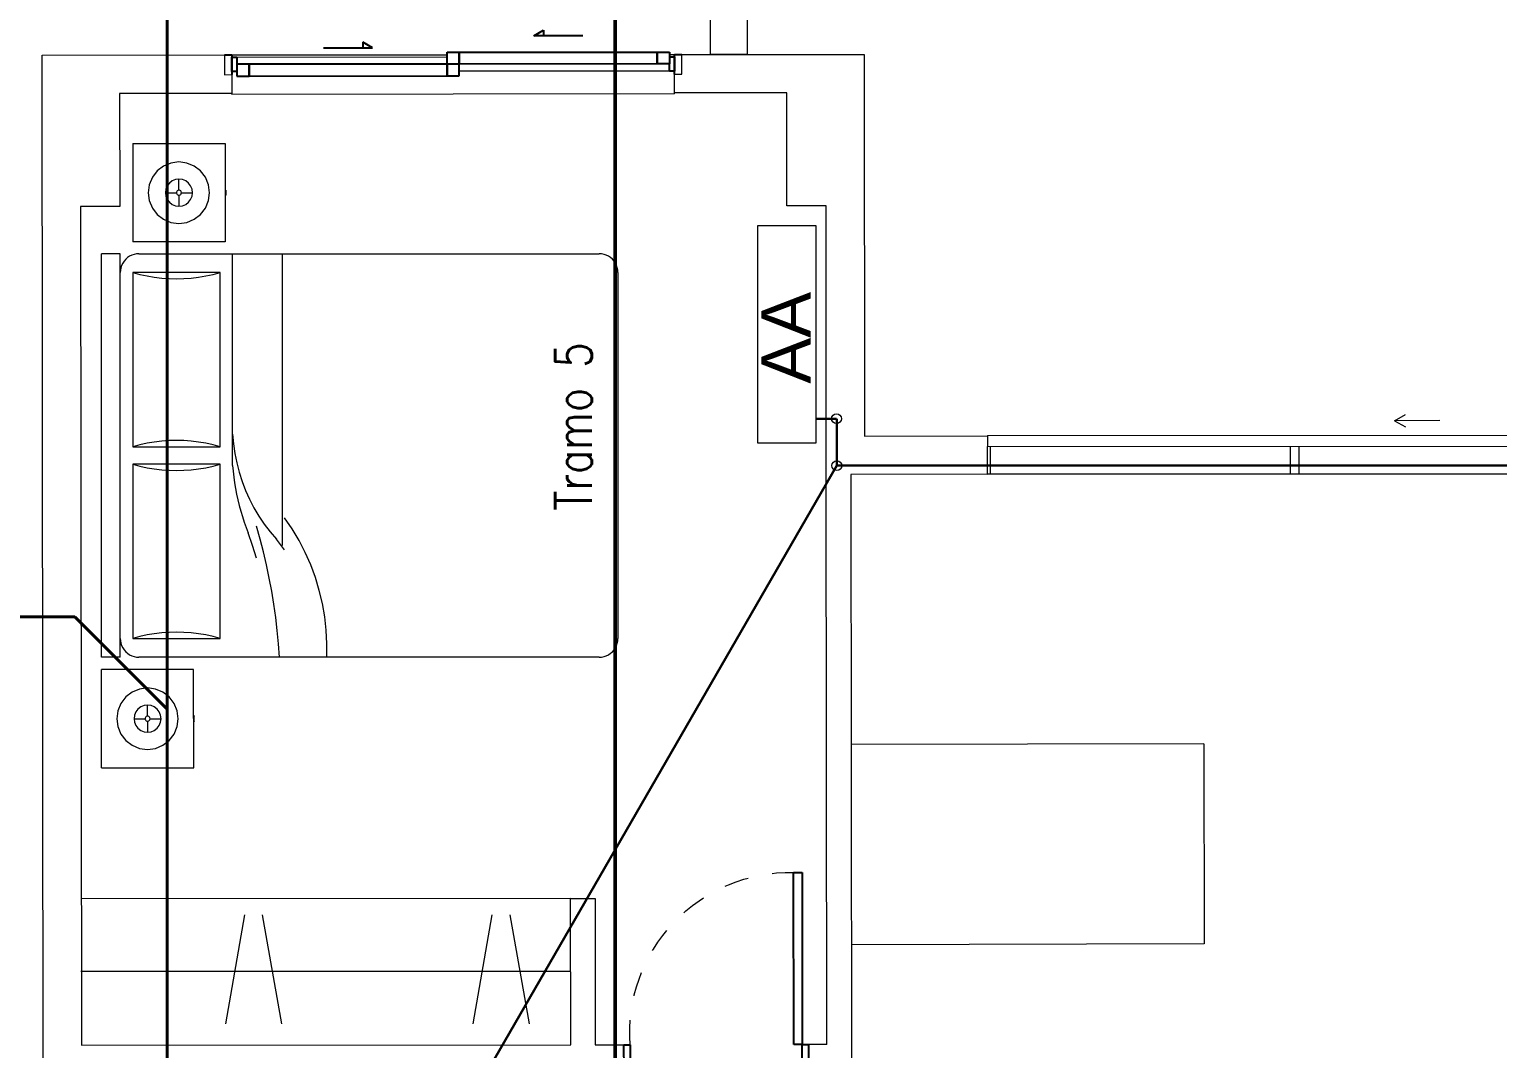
# Model space of a CAD drawing. Header units: millimetres. Extents: x 539 to 842, y -453 to -96.
# Drawn here: x 795.01 to 800.99, y -352.13 to -347.98 of the extents above; entities that cross this region are included whole.
import ezdxf

# ---------------------------------------------------------------- set-up
doc = ezdxf.new("R2010")
doc.units = ezdxf.units.MM
doc.header["$LTSCALE"] = 0.1
doc.linetypes.add('CONTINUA', pattern=[0])
doc.linetypes.add('Trazo', pattern=[0.00635, 0.003175, -0.003175])
doc.layers.get('0').update_dxf_attribs({"lineweight": 5})
for name, color, linetype in [('00-Pluvial', 40, 'Continuous'), ('00-Secundario', 24, 'Continuous'), ('Textos', 7, 'Continuous')]:
    doc.layers.add(name, color=color, linetype=linetype)
doc.layers.add('00-Primario', color=7, linetype='Continuous', true_color=0xff2400)
for name, color, linetype, lineweight in [('A-DOOR', 7, 'Continuous', 5), ('A-DOOR-FRAM', 7, 'Continuous', 5), ('A-GLAZ', 7, 'Continuous', 5), ('A-GLAZ-SILL', 7, 'Continuous', 5), ('Arq-Equipamiento', 250, 'Continuous', 5), ('MUEBLES', 250, 'Continuous', 5)]:
    doc.layers.add(name, color=color, linetype=linetype, lineweight=lineweight)
doc.layers.add('A-DOOR-HDLN', color=5, linetype='Trazo', lineweight=5, true_color=0x0000ff)
doc.styles.add('Romans', font='romans.shx')
doc.styles.get("Standard").update_dxf_attribs({"font": 'arial.ttf'})

# ---------------------------------------------------------------- blocks, each defined once
blk = doc.blocks.new('Family5 - Puerta OPBLAK - Dormitorio-2880729-1-TORRE-ARQ-PB')
at = {"layer": 'A-DOOR', "color": 8, "lineweight": 25}
for p, q in [((-0.35, 0.05), (-0.375, 0.05)), ((-0.375, 0.05), (-0.375, -0.05)), ((-0.35, -0.05), (-0.35, 0.05)), ((0.375, 0.05), (0.35, 0.05)), ((0.35, 0.05), (0.35, -0.05)), ((0.375, -0.05), (0.375, 0.05)), ((-0.375, -0.05), (-0.35, -0.05)), ((0.35, -0.05), (0.315, -0.05)), ((0.315, -0.05), (0.315, -0.75)), ((0.35, -0.75), (0.35, -0.05)), ((0.35, -0.05), (0.375, -0.05)), ((0.315, -0.75), (0.35, -0.75))]:
    blk.add_line(p, q, dxfattribs=at)
at = {"layer": 'A-DOOR-HDLN', "color": 8}
blk.add_arc((0.3017, -0.0967), 0.6534, 175.89838, 271.16402, dxfattribs=at)
blk = doc.blocks.new('Doors_Sliding_Milgard_Aluminum-Series_2-Panels - PV 2_50 X 2_10-2402500-1-TORRE-ARQ-PB')
at = {"layer": 'A-DOOR', "color": 8}
for p, q in [((1.1916, 0.078), (-1.3084, 0.078)), ((-1.3084, 0.078), (-1.3084, -0.0347)), ((-1.3084, 0.078), (1.1916, 0.078)), ((1.1916, -0.0347), (1.1916, 0.078)), ((-1.3084, -0.0347), (1.1916, -0.0347)), ((0.3474, -0.1382), (0.3914, -0.1128)), ((0.3474, -0.1382), (0.3914, -0.1636)), ((0.5315, -0.1382), (0.3474, -0.1382))]:
    blk.add_line(p, q, dxfattribs=at)
at = {"layer": 'A-DOOR-FRAM', "color": 8}
for p, q in [((-1.2952, 0.078), (-1.2952, -0.0347)), ((-0.0758, 0.078), (-0.0758, -0.0347)), ((-0.0409, 0.078), (-0.0409, -0.0347)), ((1.1709, 0.078), (1.1709, -0.0347))]:
    blk.add_line(p, q, dxfattribs=at)
blk = doc.blocks.new('Windows_Opening-Slide_UFME_Fenetre_Coulissante_2V - 1_20 x 1_80-1553890-1-TORRE-ARQ-PB')
at = {"layer": 'A-GLAZ', "color": 8, "lineweight": 25}
for p, q in [((-0.9, -0.078), (-0.9, 0.002)), ((-0.88, 0.008), (-0.83, 0.008)), ((-0.88, -0.04), (-0.88, 0.008)), ((-0.83, 0.008), (-0.025, 0.008)), ((-0.83, -0.04), (-0.83, 0.008)), ((-0.83, 0.008), (-0.83, -0.04)), ((-0.025, 0.008), (-0.025, -0.04)), ((-0.025, -0.04), (-0.025, 0.008)), ((-0.025, 0.008), (0.025, 0.008)), ((0.025, 0.008), (0.025, -0.04)), ((0.9, 0.002), (0.9, -0.078)), ((-0.88, -0.011), (-0.9, -0.011)), ((-0.9, -0.011), (-0.9, -0.069)), ((-0.83, -0.04), (-0.88, -0.04)), ((-0.88, -0.069), (-0.88, -0.04)), ((-0.025, -0.04), (-0.83, -0.04)), ((0.025, -0.04), (-0.025, -0.04)), ((0.025, -0.04), (-0.025, -0.04)), ((-0.025, -0.04), (-0.025, -0.088)), ((0.83, -0.04), (0.025, -0.04)), ((0.025, -0.04), (0.025, -0.088)), ((0.025, -0.088), (0.025, -0.04)), ((0.83, -0.088), (0.83, -0.04)), ((0.88, -0.04), (0.83, -0.04)), ((0.83, -0.04), (0.83, -0.088)), ((0.9, -0.011), (0.88, -0.011)), ((0.88, -0.011), (0.88, -0.04)), ((0.88, -0.088), (0.88, -0.04)), ((0.9, -0.069), (0.9, -0.011)), ((-0.93, -0.078), (-0.9, -0.078)), ((-0.9, -0.069), (-0.88, -0.069)), ((-0.5275, -0.106), (-0.3275, -0.106)), ((-0.3675, -0.1291), (-0.3675, -0.106)), ((-0.3275, -0.106), (-0.3675, -0.1291)), ((-0.025, -0.088), (0.025, -0.088)), ((0.025, -0.088), (0.83, -0.088)), ((0.83, -0.088), (0.88, -0.088)), ((0.88, -0.069), (0.9, -0.069)), ((0.9, -0.078), (0.93, -0.078)), ((0.3275, -0.154), (0.3675, -0.1771)), ((0.5275, -0.154), (0.3275, -0.154)), ((0.3675, -0.1771), (0.3675, -0.154))]:
    blk.add_line(p, q, dxfattribs=at)
at = {"layer": 'A-GLAZ', "color": 8}
for p, q in [((0.88, -0.011), (0.025, -0.011)), ((-0.9, -0.078), (-0.025, -0.078)), ((-0.88, -0.069), (-0.025, -0.069)), ((0.88, -0.078), (0.9, -0.078))]:
    blk.add_line(p, q, dxfattribs=at)
at = {"layer": 'A-GLAZ-SILL', "color": 8}
for p, q in [((-0.9, 0.078), (-0.9, 0.082)), ((0.9, 0.082), (-0.9, 0.082)), ((0.9, 0.082), (0.9, 0.078))]:
    blk.add_line(p, q, dxfattribs=at)
blk = doc.blocks.new('cama grande')
at = {"layer": 'MUEBLES'}
for p, q in [((584.9898, 704.5615), (585.0149, 704.5615)), ((584.9898, 704.5615), (584.9898, 704.1865)), ((585.0149, 704.5615), (585.3898, 704.5615)), ((585.3898, 704.1866), (585.3898, 704.5615)), ((585.4398, 704.5615), (587.0795, 704.5615)), ((585.4398, 704.4853), (585.4398, 704.5615)), ((587.0795, 704.4853), (587.0795, 704.5615)), ((585.1015, 704.4624), (585.0816, 704.4365)), ((585.1273, 704.4822), (585.1015, 704.4624)), ((585.1575, 704.4947), (585.1273, 704.4822)), ((585.1898, 704.499), (585.1575, 704.4947)), ((585.2222, 704.4947), (585.1898, 704.499)), ((585.2523, 704.4822), (585.2222, 704.4947)), ((585.2782, 704.4624), (585.2523, 704.4822)), ((585.298, 704.4365), (585.2782, 704.4624)), ((585.4398, 704.4853), (585.516, 704.4853)), ((585.4398, 704.4853), (587.0795, 704.4853)), ((585.4556, 704.4554), (585.45, 704.4472)), ((585.4621, 704.4629), (585.4556, 704.4554)), ((585.4696, 704.4695), (585.4621, 704.4629)), ((585.4779, 704.475), (585.4696, 704.4695)), ((585.4869, 704.4795), (585.4779, 704.475)), ((585.4963, 704.4827), (585.4869, 704.4795)), ((585.5061, 704.4846), (585.4963, 704.4827)), ((585.516, 704.4853), (585.5061, 704.4846)), ((587.0133, 704.4846), (587.0033, 704.4853)), ((587.0033, 704.4853), (587.0795, 704.4853)), ((587.023, 704.4827), (587.0133, 704.4846)), ((587.0325, 704.4795), (587.023, 704.4827)), ((587.0414, 704.475), (587.0325, 704.4795)), ((587.0497, 704.4695), (587.0414, 704.475)), ((587.0572, 704.4629), (587.0497, 704.4695)), ((587.0638, 704.4554), (587.0572, 704.4629)), ((587.0693, 704.4472), (587.0638, 704.4554)), ((585.0691, 704.4064), (585.0649, 704.374)), ((585.0816, 704.4365), (585.0691, 704.4064)), ((585.1422, 704.4015), (585.1367, 704.3883)), ((585.1509, 704.4129), (585.1422, 704.4015)), ((585.1623, 704.4217), (585.1509, 704.4129)), ((585.1756, 704.4272), (585.1623, 704.4217)), ((585.1898, 704.4291), (585.1756, 704.4272)), ((585.1898, 704.4291), (585.1898, 704.384)), ((585.2041, 704.4272), (585.1898, 704.4291)), ((585.2173, 704.4217), (585.2041, 704.4272)), ((585.2287, 704.4129), (585.2173, 704.4217)), ((585.2375, 704.4015), (585.2287, 704.4129)), ((585.243, 704.3883), (585.2375, 704.4015)), ((585.3105, 704.4064), (585.298, 704.4365)), ((585.3148, 704.374), (585.3105, 704.4064)), ((585.4405, 704.419), (585.4398, 704.4091)), ((585.4398, 703.8376), (585.4398, 704.4091)), ((585.4424, 704.4288), (585.4405, 704.419)), ((585.4456, 704.4382), (585.4424, 704.4288)), ((585.45, 704.4472), (585.4456, 704.4382)), ((586.2241, 704.4345), (585.516, 704.4345)), ((585.5237, 704.4054), (585.516, 704.4345)), ((585.516, 704.4345), (585.516, 704.0789)), ((585.5301, 704.3761), (585.5237, 704.4054)), ((586.2163, 704.4054), (586.21, 704.3761)), ((586.2241, 704.4345), (586.2163, 704.4054)), ((586.2241, 704.0789), (586.2241, 704.4345)), ((587.0033, 704.4345), (586.2953, 704.4345)), ((586.2953, 704.4345), (586.2953, 704.0789)), ((586.303, 704.4054), (586.2953, 704.4345)), ((586.3093, 704.3761), (586.303, 704.4054)), ((586.9956, 704.4054), (586.9892, 704.3761)), ((587.0033, 704.4345), (586.9956, 704.4054)), ((587.0033, 704.0789), (587.0033, 704.4345)), ((587.0737, 704.4382), (587.0693, 704.4472)), ((587.0769, 704.4288), (587.0737, 704.4382)), ((587.0789, 704.419), (587.0769, 704.4288)), ((587.0795, 704.4091), (587.0789, 704.419)), ((587.0795, 704.4091), (587.0795, 704.0281)), ((587.5027, 704.4338), (587.1277, 704.4338)), ((587.1277, 704.059), (587.1277, 704.4338)), ((587.5277, 704.4338), (587.5027, 704.4338)), ((587.5277, 704.4338), (587.5277, 704.0589)), ((585.0649, 704.374), (585.0691, 704.3417)), ((585.0691, 704.3417), (585.0816, 704.3116)), ((585.1367, 704.3883), (585.1348, 704.374)), ((585.1798, 704.374), (585.1348, 704.374)), ((585.1348, 704.374), (585.1367, 704.3598)), ((585.1367, 704.3598), (585.1422, 704.3465)), ((585.1422, 704.3465), (585.1509, 704.3351)), ((585.1509, 704.3351), (585.1623, 704.3264)), ((585.1801, 704.3766), (585.1798, 704.374)), ((585.1798, 704.374), (585.1801, 704.3714)), ((585.1811, 704.379), (585.1801, 704.3766)), ((585.1801, 704.3714), (585.1811, 704.369)), ((585.1827, 704.3811), (585.1811, 704.379)), ((585.1811, 704.369), (585.1827, 704.3669)), ((585.1848, 704.3827), (585.1827, 704.3811)), ((585.1827, 704.3669), (585.1848, 704.3654)), ((585.1872, 704.3837), (585.1848, 704.3827)), ((585.1848, 704.3654), (585.1872, 704.3644)), ((585.1898, 704.384), (585.1872, 704.3837)), ((585.1872, 704.3644), (585.1898, 704.364)), ((585.1924, 704.3837), (585.1898, 704.384)), ((585.1898, 704.364), (585.1924, 704.3644)), ((585.1898, 704.364), (585.1898, 704.319)), ((585.1948, 704.3827), (585.1924, 704.3837)), ((585.1924, 704.3644), (585.1948, 704.3654)), ((585.1969, 704.3811), (585.1948, 704.3827)), ((585.1948, 704.3654), (585.1969, 704.3669)), ((585.1985, 704.379), (585.1969, 704.3811)), ((585.1969, 704.3669), (585.1985, 704.369)), ((585.1995, 704.3766), (585.1985, 704.379)), ((585.1985, 704.369), (585.1995, 704.3714)), ((585.1998, 704.374), (585.1995, 704.3766)), ((585.1995, 704.3714), (585.1998, 704.374)), ((585.1998, 704.374), (585.2448, 704.374)), ((585.2173, 704.3264), (585.2287, 704.3351)), ((585.2287, 704.3351), (585.2375, 704.3465)), ((585.2375, 704.3465), (585.243, 704.3598)), ((585.2448, 704.374), (585.243, 704.3883)), ((585.243, 704.3598), (585.2448, 704.374)), ((585.298, 704.3116), (585.3105, 704.3417)), ((585.3105, 704.3417), (585.3148, 704.374)), ((585.535, 704.3465), (585.5301, 704.3761)), ((585.5386, 704.3166), (585.535, 704.3465)), ((586.205, 704.3465), (586.2015, 704.3166)), ((586.21, 704.3761), (586.205, 704.3465)), ((586.3143, 704.3465), (586.3093, 704.3761)), ((586.3178, 704.3166), (586.3143, 704.3465)), ((586.9843, 704.3465), (586.9808, 704.3166)), ((586.9892, 704.3761), (586.9843, 704.3465)), ((587.2394, 704.3348), (587.2195, 704.3089)), ((587.2653, 704.3546), (587.2394, 704.3348)), ((587.2954, 704.3671), (587.2653, 704.3546)), ((587.3277, 704.3714), (587.2954, 704.3671)), ((587.3601, 704.3671), (587.3277, 704.3714)), ((587.3902, 704.3546), (587.3601, 704.3671)), ((587.4161, 704.3348), (587.3902, 704.3546)), ((587.436, 704.3089), (587.4161, 704.3348)), ((585.0816, 704.3116), (585.1015, 704.2857)), ((585.1015, 704.2857), (585.1273, 704.2658)), ((585.1623, 704.3264), (585.1756, 704.3209)), ((585.1756, 704.3209), (585.1898, 704.319)), ((585.1898, 704.319), (585.2041, 704.3209)), ((585.2041, 704.3209), (585.2173, 704.3264)), ((585.2523, 704.2658), (585.2782, 704.2857)), ((585.2782, 704.2857), (585.298, 704.3116)), ((585.5407, 704.2867), (585.5386, 704.3166)), ((585.5414, 704.2567), (585.5407, 704.2867)), ((586.1994, 704.2867), (586.1987, 704.2567)), ((586.2015, 704.3166), (586.1994, 704.2867)), ((586.32, 704.2867), (586.3178, 704.3166)), ((586.3207, 704.2567), (586.32, 704.2867)), ((586.9786, 704.2867), (586.9779, 704.2567)), ((586.9808, 704.3166), (586.9786, 704.2867)), ((587.2071, 704.2788), (587.2028, 704.2464)), ((587.2195, 704.3089), (587.2071, 704.2788)), ((587.2801, 704.2739), (587.2746, 704.2607)), ((587.2888, 704.2853), (587.2801, 704.2739)), ((587.3002, 704.2941), (587.2888, 704.2853)), ((587.3135, 704.2996), (587.3002, 704.2941)), ((587.3277, 704.3014), (587.3135, 704.2996)), ((587.3277, 704.3014), (587.3277, 704.2564)), ((587.342, 704.2996), (587.3277, 704.3014)), ((587.3553, 704.2941), (587.342, 704.2996)), ((587.3667, 704.2853), (587.3553, 704.2941)), ((587.3754, 704.2739), (587.3667, 704.2853)), ((587.3809, 704.2607), (587.3754, 704.2739)), ((587.4484, 704.2788), (587.436, 704.3089)), ((587.4527, 704.2464), (587.4484, 704.2788)), ((585.1273, 704.2658), (585.1575, 704.2533)), ((585.1575, 704.2533), (585.1898, 704.2491)), ((585.1898, 704.2491), (585.2222, 704.2533)), ((585.2222, 704.2533), (585.2523, 704.2658)), ((585.5386, 704.1967), (585.5407, 704.2266)), ((585.5407, 704.2266), (585.5414, 704.2567)), ((586.1987, 704.2567), (586.1994, 704.2266)), ((586.1994, 704.2266), (586.2015, 704.1967)), ((586.3178, 704.1967), (586.32, 704.2266)), ((586.32, 704.2266), (586.3207, 704.2567)), ((586.9779, 704.2567), (586.9786, 704.2266)), ((586.9786, 704.2266), (586.9808, 704.1967)), ((587.2028, 704.2464), (587.2071, 704.2141)), ((587.2071, 704.2141), (587.2195, 704.1839)), ((587.2746, 704.2607), (587.2727, 704.2464)), ((587.3177, 704.2464), (587.2727, 704.2464)), ((587.2727, 704.2464), (587.2746, 704.2322)), ((587.2746, 704.2322), (587.2801, 704.2189)), ((587.2801, 704.2189), (587.2888, 704.2075)), ((587.3181, 704.249), (587.3177, 704.2464)), ((587.3177, 704.2464), (587.3181, 704.2438)), ((587.3191, 704.2514), (587.3181, 704.249)), ((587.3181, 704.2438), (587.3191, 704.2414)), ((587.3207, 704.2535), (587.3191, 704.2514)), ((587.3191, 704.2414), (587.3207, 704.2393)), ((587.3227, 704.2551), (587.3207, 704.2535)), ((587.3207, 704.2393), (587.3227, 704.2377)), ((587.3252, 704.2561), (587.3227, 704.2551)), ((587.3227, 704.2377), (587.3252, 704.2367)), ((587.3277, 704.2564), (587.3252, 704.2561)), ((587.3252, 704.2367), (587.3277, 704.2364)), ((587.3303, 704.2561), (587.3277, 704.2564)), ((587.3277, 704.2364), (587.3303, 704.2367)), ((587.3277, 704.2364), (587.3277, 704.1914)), ((587.3328, 704.2551), (587.3303, 704.2561)), ((587.3303, 704.2367), (587.3328, 704.2377)), ((587.3348, 704.2535), (587.3328, 704.2551)), ((587.3328, 704.2377), (587.3348, 704.2393)), ((587.3364, 704.2514), (587.3348, 704.2535)), ((587.3348, 704.2393), (587.3364, 704.2414)), ((587.3374, 704.249), (587.3364, 704.2514)), ((587.3364, 704.2414), (587.3374, 704.2438)), ((587.3378, 704.2464), (587.3374, 704.249)), ((587.3374, 704.2438), (587.3378, 704.2464)), ((587.3378, 704.2464), (587.3828, 704.2464)), ((587.3667, 704.2075), (587.3754, 704.2189)), ((587.3754, 704.2189), (587.3809, 704.2322)), ((587.3828, 704.2464), (587.3809, 704.2607)), ((587.3809, 704.2322), (587.3828, 704.2464)), ((587.436, 704.1839), (587.4484, 704.2141)), ((587.4484, 704.2141), (587.4527, 704.2464)), ((584.9898, 704.1865), (585.3898, 704.1866)), ((585.179, 704.1866), (585.1789, 704.1866)), ((585.1789, 704.1866), (585.1789, 704.1839)), ((585.179, 704.1839), (585.1789, 704.1839)), ((585.179, 704.1839), (585.179, 704.1866)), ((585.1794, 704.1839), (585.179, 704.1839)), ((585.1794, 704.1839), (585.1794, 704.1866)), ((585.1799, 704.1839), (585.1794, 704.1839)), ((585.1799, 704.1839), (585.1799, 704.1866)), ((585.1799, 704.1839), (585.1807, 704.1839)), ((585.1807, 704.1839), (585.1807, 704.1866)), ((585.1807, 704.1839), (585.1816, 704.1839)), ((585.1816, 704.1839), (585.1816, 704.1866)), ((585.1816, 704.1839), (585.1828, 704.1839)), ((585.1828, 704.1839), (585.1828, 704.1866)), ((585.1828, 704.1839), (585.1841, 704.1839)), ((585.1841, 704.1839), (585.1841, 704.1866)), ((585.1841, 704.1839), (585.1855, 704.1839)), ((585.1855, 704.1839), (585.1855, 704.1866)), ((585.1855, 704.1839), (585.1869, 704.1839)), ((585.1869, 704.1839), (585.1869, 704.1866)), ((585.1869, 704.1839), (585.1885, 704.1839)), ((585.1885, 704.1839), (585.1885, 704.1866)), ((585.1885, 704.1839), (585.1901, 704.1839)), ((585.1901, 704.1839), (585.1901, 704.1866)), ((585.1901, 704.1839), (585.1917, 704.1839)), ((585.1917, 704.1839), (585.1917, 704.1866)), ((585.1917, 704.1839), (585.1932, 704.1839)), ((585.1932, 704.1839), (585.1932, 704.1866)), ((585.1932, 704.1839), (585.1948, 704.1839)), ((585.1948, 704.1839), (585.1948, 704.1866)), ((585.1948, 704.1839), (585.1962, 704.1839)), ((585.1962, 704.1839), (585.1962, 704.1866)), ((585.1962, 704.1839), (585.1974, 704.1839)), ((585.1974, 704.1839), (585.1974, 704.1866)), ((585.1974, 704.1839), (585.1985, 704.1839)), ((585.1985, 704.1839), (585.1985, 704.1866)), ((585.1985, 704.1839), (585.1995, 704.1839)), ((585.1995, 704.1839), (585.1995, 704.1866)), ((585.1995, 704.1839), (585.2003, 704.1839)), ((585.2003, 704.1839), (585.2003, 704.1866)), ((585.2008, 704.1839), (585.2003, 704.1839)), ((585.2008, 704.1839), (585.2008, 704.1866)), ((585.2012, 704.1839), (585.2008, 704.1839)), ((585.2012, 704.1839), (585.2012, 704.1866)), ((585.2013, 704.1839), (585.2012, 704.1839)), ((585.2013, 704.1866), (585.2013, 704.1839)), ((585.3898, 704.1866), (585.3898, 704.1866)), ((585.5301, 704.1372), (585.535, 704.1668)), ((585.535, 704.1668), (585.5386, 704.1967)), ((586.2015, 704.1967), (586.205, 704.1668)), ((586.205, 704.1668), (586.21, 704.1372)), ((586.3093, 704.1372), (586.3143, 704.1668)), ((586.3143, 704.1668), (586.3178, 704.1967)), ((586.9808, 704.1967), (586.9843, 704.1668)), ((586.9843, 704.1668), (586.9892, 704.1372)), ((587.2195, 704.1839), (587.2394, 704.1581)), ((587.2394, 704.1581), (587.2653, 704.1382)), ((587.2888, 704.2075), (587.3002, 704.1988)), ((587.3002, 704.1988), (587.3135, 704.1933)), ((587.3135, 704.1933), (587.3277, 704.1914)), ((587.3277, 704.1914), (587.342, 704.1933)), ((587.342, 704.1933), (587.3553, 704.1988)), ((587.3553, 704.1988), (587.3667, 704.2075)), ((587.3902, 704.1382), (587.4161, 704.1581)), ((587.4161, 704.1581), (587.436, 704.1839)), ((585.516, 704.0789), (585.5237, 704.1079)), ((585.5237, 704.1079), (585.5301, 704.1372)), ((586.21, 704.1372), (586.2163, 704.1079)), ((586.2163, 704.1079), (586.2241, 704.0789)), ((586.2953, 704.0789), (586.303, 704.1079)), ((586.303, 704.1079), (586.3093, 704.1372)), ((586.9892, 704.1372), (586.9956, 704.1079)), ((586.9956, 704.1079), (587.0033, 704.0789)), ((587.2653, 704.1382), (587.2954, 704.1257)), ((587.2954, 704.1257), (587.3277, 704.1215)), ((587.3277, 704.1215), (587.3601, 704.1257)), ((587.3601, 704.1257), (587.3902, 704.1382)), ((585.516, 704.0789), (586.2241, 704.0789)), ((586.2953, 704.0789), (587.0033, 704.0789)), ((587.1277, 704.0589), (587.1277, 704.059)), ((587.5277, 704.0589), (587.1277, 704.0589)), ((587.3163, 704.059), (587.3163, 704.0562)), ((587.3163, 704.0562), (587.3164, 704.0562)), ((587.3164, 704.0562), (587.3164, 704.059)), ((587.3164, 704.0562), (587.3168, 704.0562)), ((587.3168, 704.0562), (587.3168, 704.059)), ((587.3168, 704.0562), (587.3173, 704.0562)), ((587.3173, 704.0562), (587.3173, 704.059)), ((587.318, 704.0562), (587.3173, 704.0562)), ((587.318, 704.0562), (587.318, 704.059)), ((587.319, 704.0562), (587.318, 704.0562)), ((587.319, 704.0562), (587.319, 704.059)), ((587.3201, 704.0562), (587.319, 704.0562)), ((587.3201, 704.0562), (587.3201, 704.059)), ((587.3214, 704.0562), (587.3201, 704.0562)), ((587.3214, 704.0562), (587.3214, 704.059)), ((587.3228, 704.0562), (587.3214, 704.0562)), ((587.3228, 704.0562), (587.3228, 704.059)), ((587.3243, 704.0562), (587.3228, 704.0562)), ((587.3243, 704.0562), (587.3243, 704.059)), ((587.3259, 704.0562), (587.3243, 704.0562)), ((587.3259, 704.0562), (587.3259, 704.059)), ((587.3274, 704.0562), (587.3259, 704.0562)), ((587.3274, 704.0562), (587.3274, 704.059)), ((587.329, 704.0562), (587.3274, 704.0562)), ((587.329, 704.0562), (587.329, 704.059)), ((587.3306, 704.0562), (587.329, 704.0562)), ((587.3306, 704.0562), (587.3306, 704.059)), ((587.3321, 704.0562), (587.3306, 704.0562)), ((587.3321, 704.0562), (587.3321, 704.059)), ((587.3335, 704.0562), (587.3321, 704.0562)), ((587.3335, 704.0562), (587.3335, 704.059)), ((587.3348, 704.0562), (587.3335, 704.0562)), ((587.3348, 704.0562), (587.3348, 704.059)), ((587.3359, 704.0562), (587.3348, 704.0562)), ((587.3359, 704.0562), (587.3359, 704.059)), ((587.3368, 704.0562), (587.3359, 704.0562)), ((587.3368, 704.0562), (587.3368, 704.059)), ((587.3376, 704.0562), (587.3368, 704.0562)), ((587.3376, 704.0562), (587.3376, 704.059)), ((587.3376, 704.0562), (587.3382, 704.0562)), ((587.3382, 704.0562), (587.3382, 704.059)), ((587.3382, 704.0562), (587.3386, 704.0562)), ((587.3386, 704.059), (587.3386, 704.059)), ((587.3386, 704.059), (587.3386, 704.0562)), ((587.3386, 704.0562), (587.3386, 704.059)), ((587.3386, 704.0562), (587.3386, 704.0562)), ((585.9889, 703.9809), (585.9667, 703.973)), ((586.0112, 703.9882), (585.9889, 703.9809)), ((586.0338, 703.995), (586.0112, 703.9882)), ((586.0566, 704.0012), (586.0338, 703.995)), ((586.0794, 704.0068), (586.0566, 704.0012)), ((586.1025, 704.0118), (586.0794, 704.0068)), ((586.1174, 703.9757), (586.0816, 703.9596)), ((586.1256, 704.0162), (586.1025, 704.0118)), ((586.1541, 703.9898), (586.1174, 703.9757)), ((586.1488, 704.0201), (586.1256, 704.0162)), ((586.1722, 704.0233), (586.1488, 704.0201)), ((586.1915, 704.0018), (586.1541, 703.9898)), ((586.1956, 704.026), (586.1722, 704.0233)), ((586.2295, 704.0116), (586.1915, 704.0018)), ((586.2191, 704.0281), (586.1956, 704.026)), ((586.2191, 704.0281), (586.3461, 704.0281)), ((586.268, 704.0193), (586.2295, 704.0116)), ((586.3069, 704.0248), (586.268, 704.0193)), ((586.3461, 704.0281), (586.3069, 704.0248)), ((586.3461, 704.0281), (587.0795, 704.0281)), ((587.0795, 704.0281), (587.0795, 703.8249)), ((585.8417, 703.9312), (585.8934, 703.9473)), ((585.8674, 703.9027), (585.9198, 703.9164)), ((585.8934, 703.9473), (585.9447, 703.9646)), ((585.9198, 703.9164), (585.9718, 703.9312)), ((585.9667, 703.973), (585.9447, 703.9646)), ((586.013, 703.9214), (585.9804, 703.8995)), ((586.0468, 703.9415), (586.013, 703.9214)), ((586.0816, 703.9596), (586.0468, 703.9415)), ((585.6015, 703.8527), (585.6551, 703.8602)), ((585.6551, 703.8602), (585.7085, 703.869)), ((585.7085, 703.869), (585.7617, 703.879)), ((585.7617, 703.879), (585.8147, 703.8902)), ((585.8147, 703.8902), (585.8674, 703.9027)), ((585.9492, 703.8757), (585.9193, 703.8503)), ((585.9804, 703.8995), (585.9492, 703.8757)), ((585.4398, 703.8376), (585.4938, 703.8414)), ((585.4398, 703.6456), (585.4398, 703.8376)), ((585.4938, 703.8414), (585.5477, 703.8464)), ((585.5477, 703.8464), (585.6015, 703.8527)), ((585.876, 703.8167), (585.9193, 703.8503)), ((585.8939, 703.8249), (587.0795, 703.8249)), ((585.9609, 703.7858), (586.0061, 703.8167)), ((587.0795, 703.8249), (587.0795, 702.5377)), ((585.8651, 703.7326), (585.9138, 703.7577)), ((585.9138, 703.7577), (585.9609, 703.7858)), ((585.6578, 703.663), (585.7111, 703.6756)), ((585.7111, 703.6756), (585.7636, 703.6915)), ((585.7636, 703.6915), (585.815, 703.7105)), ((585.815, 703.7105), (585.8651, 703.7326)), ((585.4398, 703.6456), (585.4946, 703.645)), ((585.4398, 702.5377), (585.4398, 703.6456)), ((585.4946, 703.645), (585.5493, 703.6476)), ((585.5493, 703.6476), (585.6038, 703.6537)), ((585.6038, 703.6537), (585.6578, 703.663)), ((585.4398, 702.5377), (585.4405, 702.5277)), ((585.4405, 702.5277), (585.4424, 702.5179)), ((585.4424, 702.5179), (585.4456, 702.5085)), ((585.4456, 702.5085), (585.45, 702.4996)), ((585.45, 702.4996), (585.4556, 702.4913)), ((585.4556, 702.4913), (585.4621, 702.4838)), ((585.4621, 702.4838), (585.4696, 702.4772)), ((587.0497, 702.4772), (587.0572, 702.4838)), ((587.0572, 702.4838), (587.0638, 702.4913)), ((587.0638, 702.4913), (587.0693, 702.4996)), ((587.0693, 702.4996), (587.0737, 702.5085)), ((587.0737, 702.5085), (587.0769, 702.5179)), ((587.0769, 702.5179), (587.0789, 702.5277)), ((587.0789, 702.5277), (587.0795, 702.5377)), ((585.4696, 702.4772), (585.4779, 702.4717)), ((585.4779, 702.4717), (585.4869, 702.4673)), ((585.4869, 702.4673), (585.4963, 702.464)), ((585.4963, 702.464), (585.5061, 702.4621)), ((585.5061, 702.4621), (585.516, 702.4615)), ((587.0033, 702.4615), (585.516, 702.4615)), ((587.0033, 702.4615), (587.0133, 702.4621)), ((587.0133, 702.4621), (587.023, 702.464)), ((587.023, 702.464), (587.0325, 702.4673)), ((587.0325, 702.4673), (587.0414, 702.4717)), ((587.0414, 702.4717), (587.0497, 702.4772))]:
    blk.add_line(p, q, dxfattribs=at)
blk = doc.blocks.new('T1-PB-2020')
at = {"color": 8, "lineweight": 5}
for p, q in [((4090.5337, 1264.8459), (4091.2753, 1264.8466)), ((4090.5396, 1258.9634), (4090.5337, 1264.8459)), ((4091.2753, 1264.8466), (4091.2754, 1264.7666)), ((4093.1353, 1264.8485), (4093.877, 1264.8492)), ((4093.1354, 1264.7685), (4093.1353, 1264.8485)), ((4093.877, 1264.8492), (4093.8785, 1263.298)), ((4091.2754, 1264.7666), (4091.3054, 1264.7667)), ((4091.3054, 1264.7667), (4091.3055, 1264.6907)), ((4093.1055, 1264.6925), (4093.1054, 1264.7685)), ((4093.1054, 1264.7685), (4093.1354, 1264.7685)), ((4091.3055, 1264.6907), (4090.8489, 1264.6902)), ((4090.8489, 1264.6902), (4090.8493, 1264.2312)), ((4093.5621, 1264.6929), (4093.1055, 1264.6925)), ((4093.5626, 1264.2339), (4093.5621, 1264.6929)), ((4090.8493, 1264.2312), (4090.6903, 1264.2311)), ((4090.6903, 1264.2311), (4090.6938, 1260.8216)), ((4093.7216, 1264.2341), (4093.5626, 1264.2339)), ((4093.7227, 1263.1418), (4093.7216, 1264.2341)), ((4093.8785, 1263.298), (4094.3773, 1263.2985)), ((4096.8776, 1263.301), (4094.3776, 1263.2985)), ((4094.3776, 1263.2985), (4094.3777, 1263.2552)), ((4093.725, 1260.8245), (4093.7227, 1263.1418)), ((4094.3775, 1263.1425), (4093.8227, 1263.1419)), ((4093.8227, 1263.1419), (4093.8251, 1260.7247)), ((4095.2579, 1262.0473), (4093.8238, 1262.0444)), ((4095.2579, 1262.0473), (4095.2595, 1261.2334)), ((4092.6827, 1261.4188), (4090.6932, 1261.4168)), ((4092.6827, 1261.4188), (4092.7827, 1261.4189)), ((4092.6833, 1260.8235), (4092.6827, 1261.4188)), ((4092.7827, 1261.4189), (4092.7833, 1260.8236)), ((4091.3571, 1261.3521), (4091.2794, 1260.9089)), ((4091.429, 1261.3521), (4091.5067, 1260.9089)), ((4092.3628, 1261.3521), (4092.285, 1260.9089)), ((4092.4364, 1261.3521), (4092.5141, 1260.9089)), ((4095.2596, 1261.2334), (4093.8255, 1261.2305)), ((4092.683, 1261.1212), (4090.6913, 1261.1212)), ((4090.6938, 1260.8216), (4092.6833, 1260.8235)), ((4092.7833, 1260.8236), (4092.9, 1260.8238)), ((4093.725, 1260.8245), (4093.65, 1260.8245))]:
    blk.add_line(p, q, dxfattribs=at)
at = {"color": 8}
blk.add_lwpolyline([(4093.4012, 1264.8492), (4093.2512, 1264.8492), (4093.2512, 1266.1794), (4093.4012, 1266.1794)], close=True, dxfattribs=at)
at = {"color": 8, "lineweight": 5}
for name, p, xscale, rotation in [('Windows_Opening-Slide_UFME_Fenetre_Coulissante_2V - 1_20 x 1_80-1553890-1-TORRE-ARQ-PB', (4092.2054, 1264.7696), -1.000000000000006, 180.0572957117568), ('Doors_Sliding_Milgard_Aluminum-Series_2-Panels - PV 2_50 X 2_10-2402500-1-TORRE-ARQ-PB', (4095.6861, 1263.2218), -0.9999999999999938, 180.0572957117578), ('Family5 - Puerta OPBLAK - Dormitorio-2880729-1-TORRE-ARQ-PB', (4093.275, 1260.7741), -1.000000000000006, 180.0572957222605)]:
    blk.add_blockref(name, p, dxfattribs=dict(at, xscale=xscale, rotation=rotation))
at = {"color": 8, "lineweight": 5, "rotation": 89.9999427328535}
blk.add_blockref('cama grande', (4795.3361, 676.9585), dxfattribs=at)

msp = doc.modelspace()

# ---------------------------------------------------------------- linework, layer by layer
at = {"layer": '00-Pluvial', "lineweight": 40}
for points in [[(795.5754, -358.4585), (795.5754, -347.2179)], [(793.8837, -350.3707), (795.2004, -350.3707)], [(795.2004, -350.3707), (795.5754, -350.7457)]]:
    msp.add_lwpolyline(points, dxfattribs=at)
at = {"layer": '00-Primario', "lineweight": 50}
msp.add_lwpolyline([(797.3972, -353.6528), (797.3971, -344.272)], dxfattribs=at)
at = {"layer": '00-Secundario', "lineweight": 30}
for points in [[(798.213, -349.565), (798.297, -349.565)], [(798.2984, -349.5661), (798.2984, -349.7559)], [(796.4978, -352.8746), (798.2984, -349.7559)], [(802.1055, -349.7559), (798.2984, -349.7559)]]:
    msp.add_lwpolyline(points, dxfattribs=at)
at = {"layer": '00-Secundario', "linetype": 'CONTINUA', "lineweight": 20}
for centre in [(798.297, -349.565), (798.2984, -349.7559)]:
    msp.add_circle(centre, 0.02, dxfattribs=at)
at = {"layer": 'Arq-Equipamiento', "color": 8, "linetype": 'CONTINUA', "lineweight": 13}
msp.add_lwpolyline([(797.9774, -348.7799), (798.213, -348.7799), (798.213, -349.665), (797.9774, -349.665)], close=True, dxfattribs=at)

# ---------------------------------------------------------------- block references
at = {"color": 2}
msp.add_blockref('T1-PB-2020', (-3295.4671, -1612.9335), dxfattribs=at)

# ---------------------------------------------------------------- texts
at = {"color": 8, "insert": (797.9914, -349.4226), "char_height": 0.2, "attachment_point": 1, "rotation": 90}
msp.add_mtext_dynamic_manual_height_columns('AA', width=1, gutter_width=12.5, heights=[0], dxfattribs=at)
at = {"layer": 'Textos', "color": 7, "style": 'Romans', "width": 0.8}
msp.add_text('Tramo 5', height=0.15, rotation=90.00001, dxfattribs=at).set_placement((797.3024, -349.9389))

doc.saveas('drawing.dxf')
